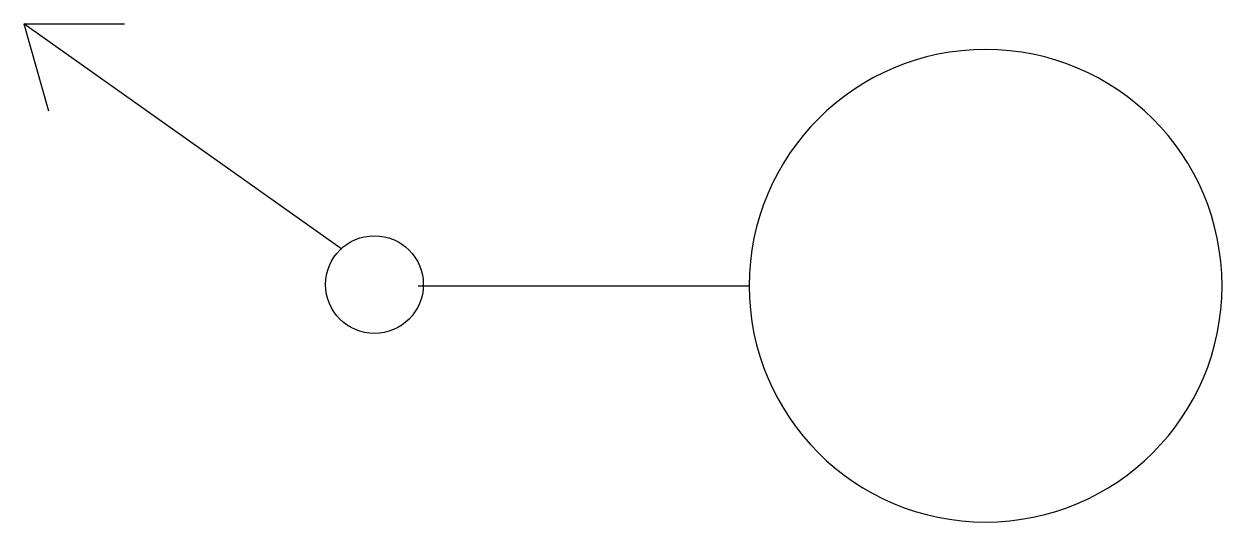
# Model space of a CAD drawing. Extents: x -0.208 to 0.425, y -0.125 to 0.138.
import ezdxf

# ---------------------------------------------------------------- set-up
doc = ezdxf.new("R2010")
doc.units = 0
doc.layers.add('TOMADAS-TV', color=4, linetype='CONTINUOUS')

msp = doc.modelspace()

# ---------------------------------------------------------------- linework, layer by layer
at = {"layer": 'TOMADAS-TV', "color": 0}
for p, q in [((-0.04033, 0.01928), (-0.20838, 0.1385)), ((-0.20838, 0.1385), (-0.19547, 0.09253)), ((-0.20838, 0.1385), (-0.15526, 0.1385))]:
    msp.add_line(p, q, dxfattribs=at)
msp.add_lwpolyline([(0, 0), (0.175, 0)], dxfattribs=at)
msp.add_circle((-0.0231, 0.0006), 0.02585, dxfattribs=at)
for start, end in [(0.00001, 179.99994), (180, 360)]:
    msp.add_arc((0.3, 0), 0.125, start, end, dxfattribs=at)

doc.saveas('drawing.dxf')
